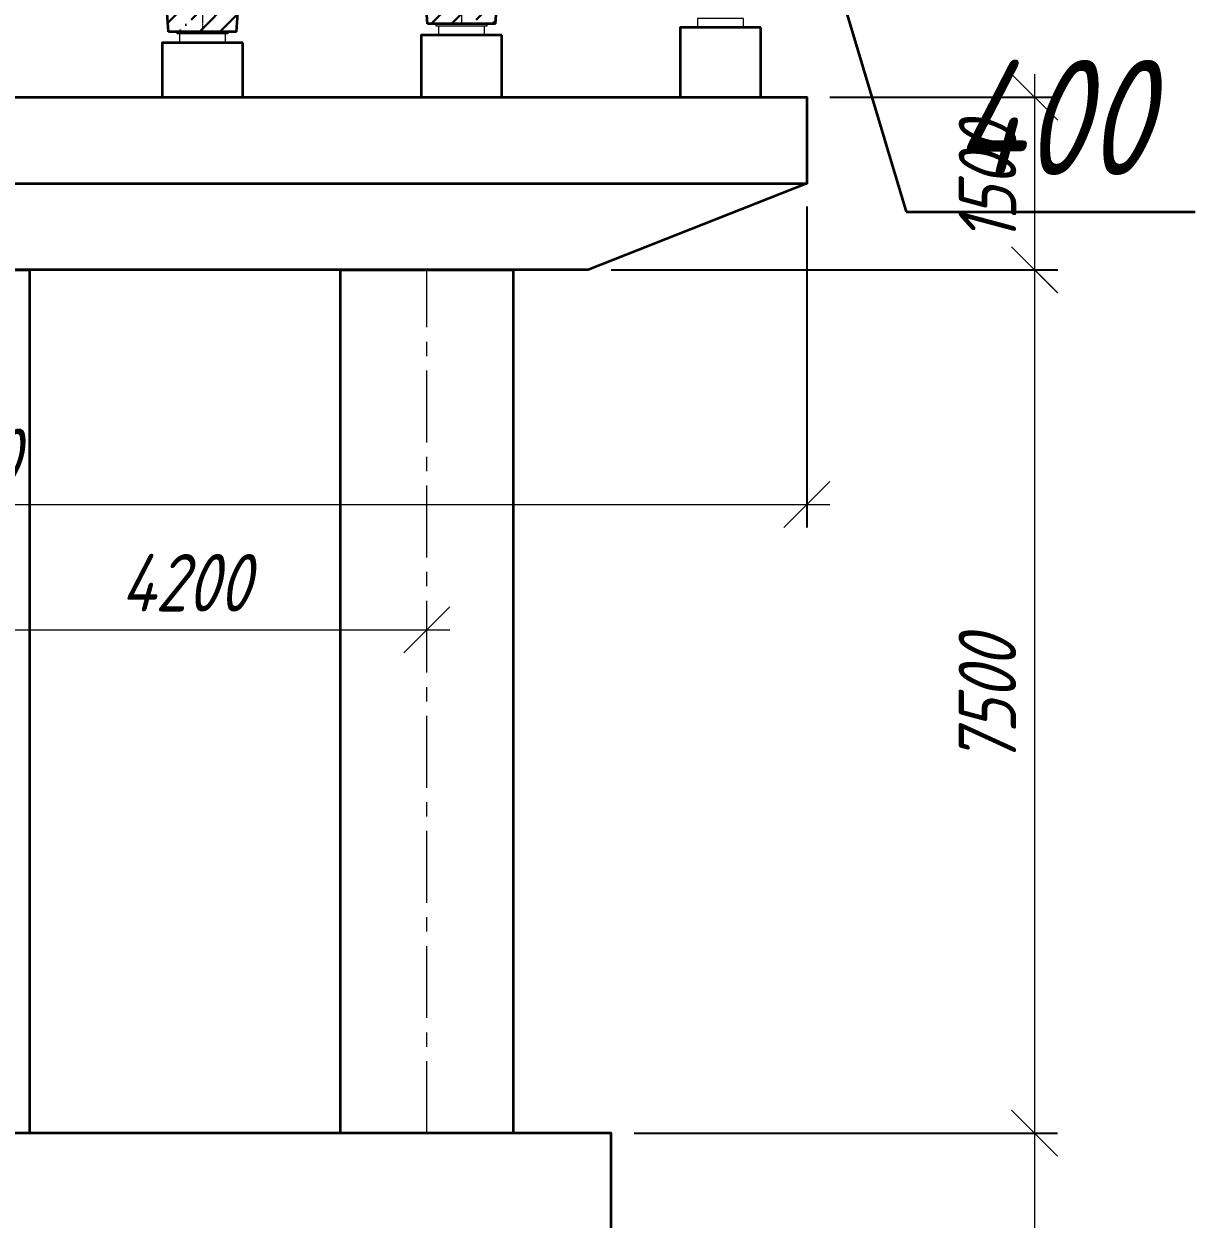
# Model space of a CAD drawing. Header units: millimetres. Extents: x 265754 to 14267433, y -6145605 to 2433772.
# Drawn here: x 7167095 to 7177267, y 22255 to 32638 of the extents above; entities that cross this region are included whole.
import ezdxf

# ---------------------------------------------------------------- set-up
doc = ezdxf.new("R2010")
doc.units = ezdxf.units.MM
doc.linetypes.add('осевая', pattern=[2, 1.25, -0.25, 0.25, -0.25])
for name, color, linetype, lineweight in [('04_Невидимые', 3, 'Continuous', 13), ('1-Бетон', 106, 'Continuous', 35), ('ИС_Ось', 3, 'осевая', 18), ('ИС_Размер', 3, 'Continuous', 18), ('ПП_сплошная', 7, 'Continuous', 30)]:
    doc.layers.add(name, color=color, linetype=linetype, lineweight=lineweight)
doc.styles.add('0', font='isocpeur.ttf', dxfattribs={"width": 0.8, "oblique": 15})
doc.dimstyles.new('М200', dxfattribs={"dimscale": 200, "dimtxt": 2.5, "dimasz": 2, "dimexe": 1, "dimexo": 1, "dimgap": 0.8, "dimtad": 1, "dimdec": 0, "dimzin": 0, "dimdsep": 46, "dimtxsty": '0', "dimblk": 'OBLIQUE', "dimcen": 0.09, "dimdle": 1, "dimclrd": 256, "dimclre": 256, "dimclrt": 256, "dimadec": 4, "dimazin": 0, "dimtfac": 1, "dimtdec": 0, "dimtmove": 1, "dimatfit": 2, "dimfxl": 1, "dimtolj": 1, "dimtzin": 0, "dimlwd": -1, "dimarcsym": 0})
doc.dimstyles.new('М400нов', dxfattribs={"dimscale": 400, "dimtxt": 2.5, "dimasz": 2, "dimexe": 1, "dimexo": 1, "dimgap": 0.8, "dimtad": 1, "dimdec": 0, "dimzin": 0, "dimdsep": 46, "dimtxsty": '0', "dimblk": 'OBLIQUE', "dimcen": 0.09, "dimdle": 1, "dimclrd": 256, "dimclre": 256, "dimclrt": 256, "dimadec": 4, "dimazin": 0, "dimtfac": 1, "dimtdec": 0, "dimtmove": 1, "dimatfit": 2, "dimfxl": 1, "dimtolj": 1, "dimtzin": 0, "dimlwd": -1, "dimarcsym": 0})

# ---------------------------------------------------------------- blocks, each defined once
blk = doc.blocks.new('_OBLIQUE')
at = {"color": 0, "linetype": 'ByBlock', "lineweight": -2}
blk.add_line((0.5, 0.5), (-0.5, -0.5), dxfattribs=at)
blk = doc.blocks.new('*D1107')
at = {"layer": 'Defpoints', "color": 0, "linetype": 'Continuous', "transparency": 16777216}
for p in [(7158895, 31252, 5778), (7173895, 31252, 5778), (7173895, 28462)]:
    blk.add_point(p, dxfattribs=at)
at = {"layer": 'ИС_Размер', "lineweight": -2, "transparency": 16777216}
for p, q in [((7158895, 31052), (7158895, 28262)), ((7173895, 31052), (7173895, 28262))]:
    blk.add_line(p, q, dxfattribs=at)
at = {"layer": 'ИС_Размер', "transparency": 16777216}
blk.add_line((7158695, 28462), (7174095, 28462), dxfattribs=at)
at = {"layer": 'ИС_Размер', "linetype": 'Continuous', "transparency": 16777216, "xscale": 400, "yscale": 400, "zscale": 400, "rotation": 180}
blk.add_blockref('_OBLIQUE', (7158895, 28462), dxfattribs=at)
at = {"layer": 'ИС_Размер', "linetype": 'Continuous', "transparency": 16777216, "xscale": 400, "yscale": 400, "zscale": 400}
blk.add_blockref('_OBLIQUE', (7173895, 28462), dxfattribs=at)
at = {"layer": 'ИС_Размер', "linetype": 'Continuous', "transparency": 16777216, "insert": (7166395, 28872), "char_height": 500, "attachment_point": 5, "style": '0'}
blk.add_mtext('\\A1;15000', dxfattribs=at)
blk = doc.blocks.new('Б24 многофункц')
at = {"layer": 'ПП_сплошная', "ltscale": 100, "true_color": 0x808080}
h = blk.add_hatch(dxfattribs=at)
h.set_pattern_fill('ANSI35', color=8, scale=1000, angle=90, style=0)
h.set_pattern_definition([(135, (-1338186.6, -105300.83), (-176.776695, -176.776695), []), (135, (-1338186.6, -105124.05), (-176.776695, -176.776695), [312.5, -62.5, 0, -62.5])])
h.paths.add_polyline_path([(0, 0), (-700, 0), (-700, -180), (-390, -180, -0.414214), (-90, -480), (-90, -727, -0.198912), (-149, -869), (-310, -1030), (-295, -1230), (0, -1230)])
h.paths.add_polyline_path([(0, 0), (0, -1230), (295, -1230), (310, -1030), (149, -869, -0.198912), (90, -727), (90, -480, -0.414214), (390, -180), (700, -180), (700, 0)])
at = {"layer": '1-Бетон'}
for p, q in [((-700, 0), (700, 0)), ((-700, 0), (-700, -180)), ((700, 0), (700, -180)), ((-700, -180), (-390, -180)), ((390, -180), (700, -180)), ((-90, -480), (-90, -727)), ((90, -480), (90, -727)), ((-149, -869), (-310, -1030)), ((149, -869), (310, -1030)), ((-295, -1230), (-310, -1030)), ((295, -1230), (310, -1030)), ((-295, -1230), (295, -1230))]:
    blk.add_line(p, q, dxfattribs=at)
for centre, radius, start, end in [((-390, -480), 300, 0, 90), ((390, -480), 300, 90, 180), ((-290, -727), 200, 315, 0), ((290, -727), 200, 180, 225)]:
    blk.add_arc(centre, radius, start, end, dxfattribs=at)
at = {"layer": 'ИС_Ось', "ltscale": 10}
blk.add_lwpolyline([(0, 0), (0, -1230)], dxfattribs=at)
blk = doc.blocks.new('*D1031')
at = {"layer": 'Defpoints', "color": 0, "linetype": 'Continuous', "transparency": 16777216}
for p in [(7166395, 27373), (7170595, 27373), (7170595, 27373)]:
    blk.add_point(p, dxfattribs=at)
at = {"layer": 'ИС_Размер', "transparency": 16777216}
blk.add_line((7166195, 27373), (7170795, 27373), dxfattribs=at)
at = {"layer": 'ИС_Размер', "linetype": 'Continuous', "transparency": 16777216, "xscale": 400, "yscale": 400, "zscale": 400, "rotation": 180}
blk.add_blockref('_OBLIQUE', (7166395, 27373), dxfattribs=at)
at = {"layer": 'ИС_Размер', "linetype": 'Continuous', "transparency": 16777216, "xscale": 400, "yscale": 400, "zscale": 400}
blk.add_blockref('_OBLIQUE', (7170595, 27373), dxfattribs=at)
at = {"layer": 'ИС_Размер', "linetype": 'Continuous', "transparency": 16777216, "insert": (7168495, 27783), "char_height": 500, "attachment_point": 5, "style": '0'}
blk.add_mtext('\\A1;4200', dxfattribs=at)
blk = doc.blocks.new('*D1122')
at = {"layer": 'Defpoints', "color": 0, "linetype": 'Continuous', "transparency": 16777216}
for p in [(7173895, 32002), (7171995, 30502), (7175874, 30502)]:
    blk.add_point(p, dxfattribs=at)
at = {"layer": 'ИС_Размер', "transparency": 16777216}
blk.add_line((7175874, 32202), (7175874, 30302), dxfattribs=at)
at = {"layer": 'ИС_Размер', "lineweight": -2, "transparency": 16777216}
for p, q in [((7174095, 32002), (7176074, 32002)), ((7172195, 30502), (7176074, 30502))]:
    blk.add_line(p, q, dxfattribs=at)
at = {"layer": 'ИС_Размер', "linetype": 'Continuous', "transparency": 16777216, "xscale": 400, "yscale": 400, "zscale": 400}
for p, rotation in [((7175874, 32002), 90), ((7175874, 30502), 270)]:
    blk.add_blockref('_OBLIQUE', p, dxfattribs=dict(at, rotation=rotation))
at = {"layer": 'ИС_Размер', "linetype": 'Continuous', "transparency": 16777216, "insert": (7175464, 31252), "char_height": 500, "attachment_point": 5, "rotation": 90, "style": '0'}
blk.add_mtext('\\A1;1500', dxfattribs=at)
blk = doc.blocks.new('*D1123')
at = {"layer": 'Defpoints', "color": 0, "linetype": 'Continuous', "transparency": 16777216}
for p in [(7171995, 30502), (7172195, 23002), (7175873, 23002)]:
    blk.add_point(p, dxfattribs=at)
at = {"layer": 'ИС_Размер', "transparency": 16777216}
blk.add_line((7175873, 30702), (7175873, 22802), dxfattribs=at)
at = {"layer": 'ИС_Размер', "lineweight": -2, "transparency": 16777216}
for p, q in [((7172195, 30502), (7176073, 30502)), ((7172395, 23002), (7176073, 23002))]:
    blk.add_line(p, q, dxfattribs=at)
at = {"layer": 'ИС_Размер', "linetype": 'Continuous', "transparency": 16777216, "xscale": 400, "yscale": 400, "zscale": 400}
for p, rotation in [((7175873, 30502), 90), ((7175873, 23002), 270)]:
    blk.add_blockref('_OBLIQUE', p, dxfattribs=dict(at, rotation=rotation))
at = {"layer": 'ИС_Размер', "linetype": 'Continuous', "transparency": 16777216, "insert": (7175463, 26752), "char_height": 500, "attachment_point": 5, "rotation": 90, "style": '0'}
blk.add_mtext('\\A1;7500', dxfattribs=at)
blk = doc.blocks.new('*D1124')
at = {"layer": 'Defpoints', "color": 0, "linetype": 'Continuous', "transparency": 16777216}
for p in [(7172195, 23002), (7173071, 18002), (7175873, 18002)]:
    blk.add_point(p, dxfattribs=at)
at = {"layer": 'ИС_Размер', "transparency": 16777216}
blk.add_line((7175873, 23202), (7175873, 17802), dxfattribs=at)
at = {"layer": 'ИС_Размер', "lineweight": -2, "transparency": 16777216}
for p, q in [((7172395, 23002), (7176073, 23002)), ((7173271, 18002), (7176073, 18002))]:
    blk.add_line(p, q, dxfattribs=at)
at = {"layer": 'ИС_Размер', "linetype": 'Continuous', "transparency": 16777216, "xscale": 400, "yscale": 400, "zscale": 400}
for p, rotation in [((7175873, 23002), 90), ((7175873, 18002), 270)]:
    blk.add_blockref('_OBLIQUE', p, dxfattribs=dict(at, rotation=rotation))
at = {"layer": 'ИС_Размер', "linetype": 'Continuous', "transparency": 16777216, "insert": (7175463, 20502), "char_height": 500, "attachment_point": 5, "rotation": 90, "style": '0'}
blk.add_mtext('\\A1;5000', dxfattribs=at)
blk = doc.blocks.new('*D1780')
at = {"layer": '1-Бетон', "lineweight": -2, "transparency": 16777216}
for p, q in [((7173846, 33442), (7173846, 32985)), ((7174245, 33442), (7174245, 32985))]:
    blk.add_line(p, q, dxfattribs=at)
at = {"layer": '1-Бетон', "transparency": 16777216}
for p, q in [((7173846, 33385), (7173046, 33385)), ((7173846, 33385), (7174245, 33385)), ((7173846, 33385), (7174245, 33385)), ((7174045, 33385), (7174759, 31005)), ((7174245, 33385), (7175045, 33385)), ((7174759, 31005), (7177267, 31005))]:
    blk.add_line(p, q, dxfattribs=at)
at = {"layer": 'Defpoints', "color": 0, "transparency": 16777216}
for p in [(7173846, 33842), (7174245, 33842), (7174245, 33385)]:
    blk.add_point(p, dxfattribs=at)
at = {"layer": '1-Бетон', "transparency": 16777216, "xscale": 800, "yscale": 800, "zscale": 800}
blk.add_blockref('_OBLIQUE', (7173846, 33385), dxfattribs=at)
at = {"layer": '1-Бетон', "transparency": 16777216, "xscale": 800, "yscale": 800, "zscale": 800, "rotation": 180}
blk.add_blockref('_OBLIQUE', (7174245, 33385), dxfattribs=at)
at = {"layer": '1-Бетон', "transparency": 16777216, "insert": (7176013, 31825), "char_height": 1000, "attachment_point": 5, "style": '0'}
blk.add_mtext('\\A1;400', dxfattribs=at)

msp = doc.modelspace()

# ---------------------------------------------------------------- linework, layer by layer
at = {"layer": '04_Невидимые'}
for points in [[(7171115.5988, 32617.6129), (7170675.5988, 32617.6129), (7170675.5988, 32637.6129), (7171115.5988, 32637.6129)], [(7168865.5988, 32550.1129), (7168425.5988, 32550.1129), (7168425.5988, 32570.1129), (7168865.5988, 32570.1129)]]:
    msp.add_lwpolyline(points, close=True, dxfattribs=at)
at = {"layer": '1-Бетон'}
for points in [[(7173495.5988, 32607.1129), (7172795.5988, 32607.1129), (7172795.5988, 32002.1129), (7173495.5988, 32002.1129)], [(7171245.5988, 32539.6129), (7170545.5988, 32539.6129), (7170545.5988, 32002.1129), (7171245.5988, 32002.1129)], [(7168995.5988, 32472.1129), (7168295.5988, 32472.1129), (7168295.5988, 32002.1129), (7168995.5988, 32002.1129)], [(7165645.0654, 30502.1129), (7167145.0654, 30502.1129), (7167145.0654, 23002.1129), (7165645.0654, 23002.1129)], [(7169845.0654, 30502.1129), (7171345.0654, 30502.1129), (7171345.0654, 23002.1129), (7169845.0654, 23002.1129)], [(7160595.4306, 18001.9899), (7172195.4306, 18001.9899), (7172195.0654, 23002.1129), (7160595.0654, 23002.1129)]]:
    msp.add_lwpolyline(points, close=True, dxfattribs=at)
for points in [[(7158895.5099, 32002.1129), (7173895.3321, 32002.1129), (7173895.1543, 31252.1129), (7171994.9765, 30502.1129), (7160795.1543, 30502.1129), (7158895.3321, 31252.1129), (7158895.5099, 32002.1129)], [(7158895.3321, 31252.1129), (7173895.1543, 31252.1129)]]:
    msp.add_lwpolyline(points, dxfattribs=at)
at = {"layer": 'ИС_Ось', "ltscale": 500}
msp.add_line((7170595.0654, 23002.1129), (7170595.0654, 30502.1129), dxfattribs=at)
at = {"layer": 'ИС_Размер'}
for points in [[(7171095.5988, 32617.6129), (7170695.5988, 32617.6129), (7170695.5988, 32539.6129), (7171095.5988, 32539.6129), (7171095.5988, 32617.6129)], [(7173345.5988, 32685.1129), (7172945.5988, 32685.1129), (7172945.5988, 32607.1129), (7173345.5988, 32607.1129), (7173345.5988, 32685.1129)], [(7168845.5988, 32550.1129), (7168445.5988, 32550.1129), (7168445.5988, 32472.1129), (7168845.5988, 32472.1129), (7168845.5988, 32550.1129)]]:
    msp.add_lwpolyline(points, dxfattribs=at)

# ---------------------------------------------------------------- block references
at = {"layer": 'ИС_Размер', "xscale": -1}
for p in [(7170895.5988, 33867.6129), (7168645.5099, 33800.1129)]:
    msp.add_blockref('Б24 многофункц', p, dxfattribs=at)

# ---------------------------------------------------------------- dimensions: what is measured, and where the dimension line sits
at = {"layer": '1-Бетон'}
dim = msp.add_linear_dim(base=(7174245.3619, 33385.3316), p1=(7173845.6145, 33841.6263), p2=(7174245.3619, 33841.6263), dimstyle='М400нов', dxfattribs=at)
dim.commit()
dim.dimension.update_dxf_attribs({"geometry": '*D1780', "text_midpoint": (7175079.4882, 31825.3316)})
at = {"layer": 'ИС_Размер', "linetype": 'Continuous'}
for base, p1, p2, picture, middle in [((7175873.5542, 30502.1129), (7173895.3321, 32002.1129), (7171994.9765, 30502.1129), '*D1122', (7175463.5542, 31252.1129)), ((7175873.4653, 23002.1129), (7171994.9765, 30502.1129), (7172195.0654, 23002.1129), '*D1123', (7175463.4653, 26752.1129)), ((7175873.4653, 18002.0493), (7172195.0654, 23002.1129), (7173070.7145, 18002.0493), '*D1124', (7175463.4653, 20502.0811))]:
    dim = msp.add_linear_dim(base=base, p1=p1, p2=p2, angle=90, dimstyle='М200', dxfattribs=at)
    dim.commit()
    dim.dimension.update_dxf_attribs({"geometry": picture, "text_midpoint": middle})
for base, p1, p2, picture, middle in [((7173895.1543, 28462.2825, -5778.159), (7158895.3321, 31252.1129), (7173895.1543, 31252.1129), '*D1107', (7166395.2432, 28872.2825, -5778.159)), ((7170595.0654, 27373.2905), (7166394.7097, 27373.2905), (7170595.0654, 27373.2905), '*D1031', (7168494.8876, 27783.2905))]:
    dim = msp.add_linear_dim(base=base, p1=p1, p2=p2, dimstyle='М200', dxfattribs=at)
    dim.commit()
    dim.dimension.update_dxf_attribs({"geometry": picture, "text_midpoint": middle})

doc.saveas('drawing.dxf')
